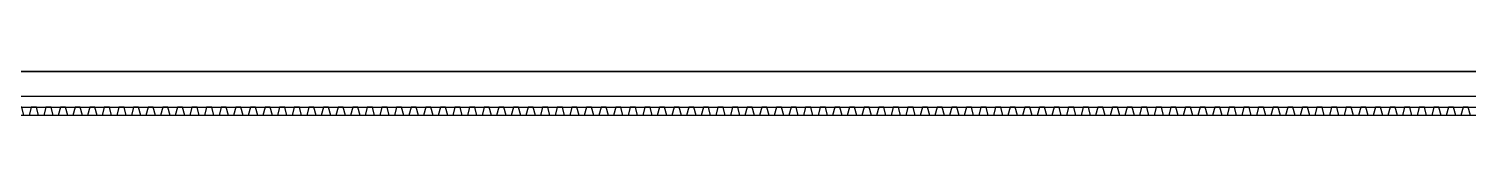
# Model space of a CAD drawing. Header units: millimetres. Extents: x 4754612 to 5801174, y 2368242 to 2777223.
# Drawn here: x 5029163 to 5037045, y 2577510 to 2577750 of the extents above; entities that cross this region are included whole.
import ezdxf

# ---------------------------------------------------------------- set-up
doc = ezdxf.new("R2010")
doc.units = ezdxf.units.MM
doc.header["$LTSCALE"] = 1000
doc.linetypes.add('CEN', pattern=[6.2, 6, -0.1, 0, -0.1])
for name, color, linetype in [('A-HAT-251', 251, 'Continuous'), ('A-중심선', 10, 'CEN'), ('CON', 2, 'Continuous'), ('ELE-2', 4, 'Continuous'), ('ELE06', 6, 'Continuous')]:
    doc.layers.add(name, color=color, linetype=linetype)

# ---------------------------------------------------------------- blocks, each defined once
blk = doc.blocks.new('*U33')
at = {"layer": 'A-HAT-251'}
for points in [[(63750.6, 0), (63722.6, 0), (63710.6, 45), (63682.6, 45), (63670.6, 0)], [(63830.6, 0), (63802.6, 0), (63790.6, 45), (63762.6, 45), (63750.6, 0)], [(63910.6, 0), (63882.6, 0), (63870.6, 45), (63842.6, 45), (63830.6, 0)], [(63990.6, 0), (63962.6, 0), (63950.6, 45), (63922.6, 45), (63910.6, 0)], [(64070.6, 0), (64042.6, 0), (64030.6, 45), (64002.6, 45), (63990.6, 0)], [(64150.6, 0), (64122.6, 0), (64110.6, 45), (64082.6, 45), (64070.6, 0)], [(64230.6, 0), (64202.6, 0), (64190.6, 45), (64162.6, 45), (64150.6, 0)], [(64310.6, 0), (64282.6, 0), (64270.6, 45), (64242.6, 45), (64230.6, 0)], [(64390.6, 0), (64362.6, 0), (64350.6, 45), (64322.6, 45), (64310.6, 0)], [(64470.6, 0), (64442.6, 0), (64430.6, 45), (64402.6, 45), (64390.6, 0)], [(64550.6, 0), (64522.6, 0), (64510.6, 45), (64482.6, 45), (64470.6, 0)], [(64630.6, 0), (64602.6, 0), (64590.6, 45), (64562.6, 45), (64550.6, 0)], [(64710.6, 0), (64682.6, 0), (64670.6, 45), (64642.6, 45), (64630.6, 0)], [(64790.6, 0), (64762.6, 0), (64750.6, 45), (64722.6, 45), (64710.6, 0)], [(64870.6, 0), (64842.6, 0), (64830.6, 45), (64802.6, 45), (64790.6, 0)], [(64950.6, 0), (64922.6, 0), (64910.6, 45), (64882.6, 45), (64870.6, 0)], [(65030.6, 0), (65002.6, 0), (64990.6, 45), (64962.6, 45), (64950.6, 0)], [(65110.6, 0), (65082.6, 0), (65070.6, 45), (65042.6, 45), (65030.6, 0)], [(65190.6, 0), (65162.6, 0), (65150.6, 45), (65122.6, 45), (65110.6, 0)], [(65270.6, 0), (65242.6, 0), (65230.6, 45), (65202.6, 45), (65190.6, 0)], [(65350.6, 0), (65322.6, 0), (65310.6, 45), (65282.6, 45), (65270.6, 0)], [(65430.6, 0), (65402.6, 0), (65390.6, 45), (65362.6, 45), (65350.6, 0)], [(65510.6, 0), (65482.6, 0), (65470.6, 45), (65442.6, 45), (65430.6, 0)], [(65590.6, 0), (65562.6, 0), (65550.6, 45), (65522.6, 45), (65510.6, 0)], [(65670.6, 0), (65642.6, 0), (65630.6, 45), (65602.6, 45), (65590.6, 0)], [(65750.6, 0), (65722.6, 0), (65710.6, 45), (65682.6, 45), (65670.6, 0)], [(65830.6, 0), (65802.6, 0), (65790.6, 45), (65762.6, 45), (65750.6, 0)], [(65910.6, 0), (65882.6, 0), (65870.6, 45), (65842.6, 45), (65830.6, 0)], [(65990.6, 0), (65962.6, 0), (65950.6, 45), (65922.6, 45), (65910.6, 0)], [(66070.6, 0), (66042.6, 0), (66030.6, 45), (66002.6, 45), (65990.6, 0)], [(66150.6, 0), (66122.6, 0), (66110.6, 45), (66082.6, 45), (66070.6, 0)], [(66230.6, 0), (66202.6, 0), (66190.6, 45), (66162.6, 45), (66150.6, 0)], [(66310.6, 0), (66282.6, 0), (66270.6, 45), (66242.6, 45), (66230.6, 0)], [(66390.6, 0), (66362.6, 0), (66350.6, 45), (66322.6, 45), (66310.6, 0)], [(66470.6, 0), (66442.6, 0), (66430.6, 45), (66402.6, 45), (66390.6, 0)], [(66550.6, 0), (66522.6, 0), (66510.6, 45), (66482.6, 45), (66470.6, 0)], [(66630.6, 0), (66602.6, 0), (66590.6, 45), (66562.6, 45), (66550.6, 0)], [(66710.6, 0), (66682.6, 0), (66670.6, 45), (66642.6, 45), (66630.6, 0)], [(66790.6, 0), (66762.6, 0), (66750.6, 45), (66722.6, 45), (66710.6, 0)], [(66870.6, 0), (66842.6, 0), (66830.6, 45), (66802.6, 45), (66790.6, 0)], [(66950.6, 0), (66922.6, 0), (66910.6, 45), (66882.6, 45), (66870.6, 0)], [(67030.6, 0), (67002.6, 0), (66990.6, 45), (66962.6, 45), (66950.6, 0)], [(67110.6, 0), (67082.6, 0), (67070.6, 45), (67042.6, 45), (67030.6, 0)], [(67190.6, 0), (67162.6, 0), (67150.6, 45), (67122.6, 45), (67110.6, 0)], [(67270.6, 0), (67242.6, 0), (67230.6, 45), (67202.6, 45), (67190.6, 0)], [(67350.6, 0), (67322.6, 0), (67310.6, 45), (67282.6, 45), (67270.6, 0)], [(67430.6, 0), (67402.6, 0), (67390.6, 45), (67362.6, 45), (67350.6, 0)], [(67510.6, 0), (67482.6, 0), (67470.6, 45), (67442.6, 45), (67430.6, 0)], [(67590.6, 0), (67562.6, 0), (67550.6, 45), (67522.6, 45), (67510.6, 0)], [(67670.6, 0), (67642.6, 0), (67630.6, 45), (67602.6, 45), (67590.6, 0)], [(67750.6, 0), (67722.6, 0), (67710.6, 45), (67682.6, 45), (67670.6, 0)], [(67830.6, 0), (67802.6, 0), (67790.6, 45), (67762.6, 45), (67750.6, 0)], [(67910.6, 0), (67882.6, 0), (67870.6, 45), (67842.6, 45), (67830.6, 0)], [(67990.6, 0), (67962.6, 0), (67950.6, 45), (67922.6, 45), (67910.6, 0)], [(68070.6, 0), (68042.6, 0), (68030.6, 45), (68002.6, 45), (67990.6, 0)], [(68150.6, 0), (68122.6, 0), (68110.6, 45), (68082.6, 45), (68070.6, 0)], [(68230.6, 0), (68202.6, 0), (68190.6, 45), (68162.6, 45), (68150.6, 0)], [(68310.6, 0), (68282.6, 0), (68270.6, 45), (68242.6, 45), (68230.6, 0)], [(68390.6, 0), (68362.6, 0), (68350.6, 45), (68322.6, 45), (68310.6, 0)], [(68470.6, 0), (68442.6, 0), (68430.6, 45), (68402.6, 45), (68390.6, 0)], [(68550.6, 0), (68522.6, 0), (68510.6, 45), (68482.6, 45), (68470.6, 0)], [(68630.6, 0), (68602.6, 0), (68590.6, 45), (68562.6, 45), (68550.6, 0)], [(68710.6, 0), (68682.6, 0), (68670.6, 45), (68642.6, 45), (68630.6, 0)], [(68790.6, 0), (68762.6, 0), (68750.6, 45), (68722.6, 45), (68710.6, 0)], [(68870.6, 0), (68842.6, 0), (68830.6, 45), (68802.6, 45), (68790.6, 0)], [(68950.6, 0), (68922.6, 0), (68910.6, 45), (68882.6, 45), (68870.6, 0)], [(69030.6, 0), (69002.6, 0), (68990.6, 45), (68962.6, 45), (68950.6, 0)], [(69110.6, 0), (69082.6, 0), (69070.6, 45), (69042.6, 45), (69030.6, 0)], [(69190.6, 0), (69162.6, 0), (69150.6, 45), (69122.6, 45), (69110.6, 0)], [(69270.6, 0), (69242.6, 0), (69230.6, 45), (69202.6, 45), (69190.6, 0)], [(69350.6, 0), (69322.6, 0), (69310.6, 45), (69282.6, 45), (69270.6, 0)], [(69430.6, 0), (69402.6, 0), (69390.6, 45), (69362.6, 45), (69350.6, 0)], [(69510.6, 0), (69482.6, 0), (69470.6, 45), (69442.6, 45), (69430.6, 0)], [(69590.6, 0), (69562.6, 0), (69550.6, 45), (69522.6, 45), (69510.6, 0)], [(69670.6, 0), (69642.6, 0), (69630.6, 45), (69602.6, 45), (69590.6, 0)], [(69750.6, 0), (69722.6, 0), (69710.6, 45), (69682.6, 45), (69670.6, 0)], [(69830.6, 0), (69802.6, 0), (69790.6, 45), (69762.6, 45), (69750.6, 0)], [(69910.6, 0), (69882.6, 0), (69870.6, 45), (69842.6, 45), (69830.6, 0)], [(69990.6, 0), (69962.6, 0), (69950.6, 45), (69922.6, 45), (69910.6, 0)], [(70070.6, 0), (70042.6, 0), (70030.6, 45), (70002.6, 45), (69990.6, 0)], [(70150.6, 0), (70122.6, 0), (70110.6, 45), (70082.6, 45), (70070.6, 0)], [(70230.6, 0), (70202.6, 0), (70190.6, 45), (70162.6, 45), (70150.6, 0)], [(70310.6, 0), (70282.6, 0), (70270.6, 45), (70242.6, 45), (70230.6, 0)], [(70390.6, 0), (70362.6, 0), (70350.6, 45), (70322.6, 45), (70310.6, 0)], [(70470.6, 0), (70442.6, 0), (70430.6, 45), (70402.6, 45), (70390.6, 0)], [(70550.6, 0), (70522.6, 0), (70510.6, 45), (70482.6, 45), (70470.6, 0)], [(70630.6, 0), (70602.6, 0), (70590.6, 45), (70562.6, 45), (70550.6, 0)], [(70710.6, 0), (70682.6, 0), (70670.6, 45), (70642.6, 45), (70630.6, 0)], [(70790.6, 0), (70762.6, 0), (70750.6, 45), (70722.6, 45), (70710.6, 0)], [(70870.6, 0), (70842.6, 0), (70830.6, 45), (70802.6, 45), (70790.6, 0)], [(70950.6, 0), (70922.6, 0), (70910.6, 45), (70882.6, 45), (70870.6, 0)], [(71030.6, 0), (71002.6, 0), (70990.6, 45), (70962.6, 45), (70950.6, 0)], [(71110.6, 0), (71082.6, 0), (71070.6, 45), (71042.6, 45), (71030.6, 0)], [(71190.6, 0), (71162.6, 0), (71150.6, 45), (71122.6, 45), (71110.6, 0)], [(71270.6, 0), (71242.6, 0), (71230.6, 45), (71202.6, 45), (71190.6, 0)], [(71350.6, 0), (71322.6, 0), (71310.6, 45), (71282.6, 45), (71270.6, 0)], [(71430.6, 0), (71402.6, 0), (71390.6, 45), (71362.6, 45), (71350.6, 0)], [(71510.6, 0), (71482.6, 0), (71470.6, 45), (71442.6, 45), (71430.6, 0)], [(71590.6, 0), (71562.6, 0), (71550.6, 45), (71522.6, 45), (71510.6, 0)], [(71670.6, 0), (71642.6, 0), (71630.6, 45), (71602.6, 45), (71590.6, 0)]]:
    blk.add_lwpolyline(points, dxfattribs=at)

msp = doc.modelspace()

# ---------------------------------------------------------------- linework, layer by layer
at = {"layer": 'A-중심선', "ltscale": 5}
msp.add_line((4867905.529, 2577749.621), (5176073.3, 2577749.621), dxfattribs=at)
at = {"layer": 'CON'}
msp.add_line((5116763.3, 2577509.621), (4908363.3, 2577509.621), dxfattribs=at)
at = {"layer": 'ELE-2'}
for p, q in [((5116763.3, 2577749.621), (4908363.3, 2577749.621)), ((4908363.3, 2577614.621), (5116763.3, 2577614.621)), ((4908363.3, 2577554.621), (5116763.3, 2577554.621))]:
    msp.add_line(p, q, dxfattribs=at)

# ---------------------------------------------------------------- block references
at = {"layer": 'ELE06', "color": 6, "xscale": 1.000013798092659, "yscale": 1.000013798092659, "zscale": 1.000013798092659}
msp.add_blockref('*U33', (4965413.445, 2577509.621), dxfattribs=at)

doc.saveas('drawing.dxf')
